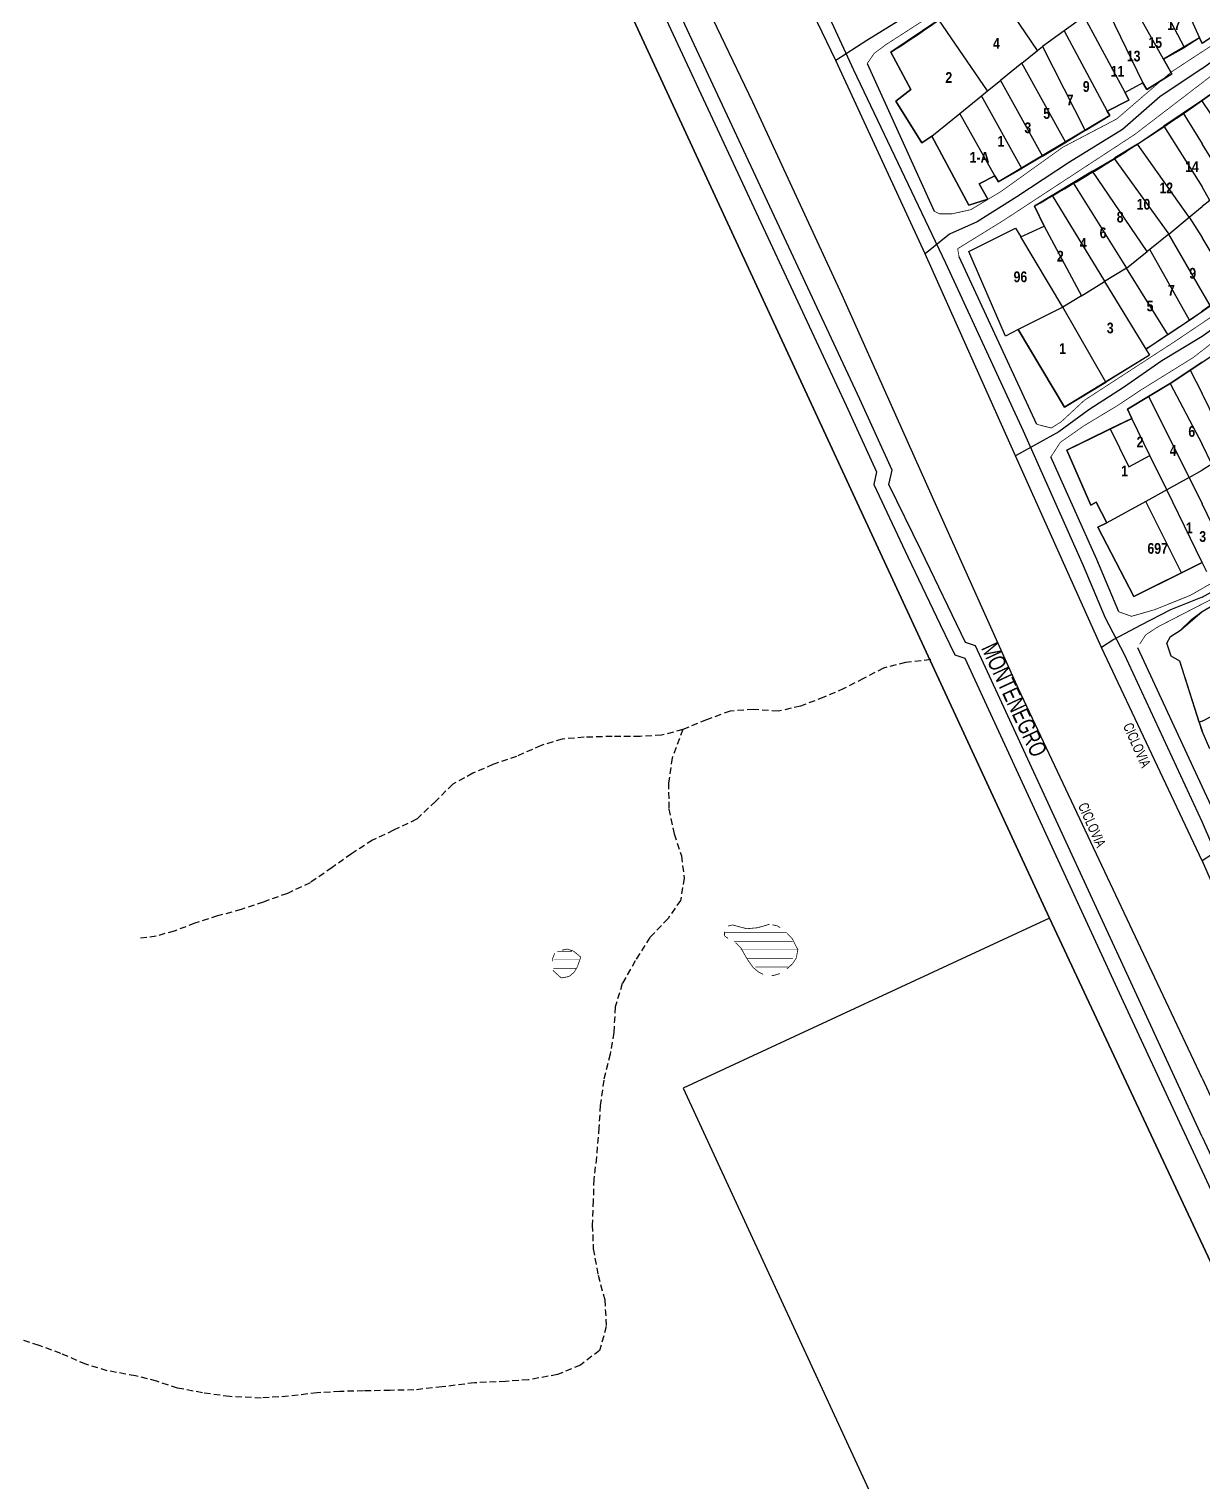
# Model space of a CAD drawing. Extents: x 204256 to 207861, y 4845615 to 4848347.
# Drawn here: x 206681.7 to 206955.6, y 4846949.9 to 4847288.9 of the extents above; entities that cross this region are included whole.
import ezdxf
from ezdxf.enums import TextEntityAlignment as Align

# ---------------------------------------------------------------- set-up
doc = ezdxf.new("R2010")
doc.units = 0
doc.header["$LTSCALE"] = 1.5
doc.header["$MEASUREMENT"] = 0
for name, pattern in [('PHANTOMX2', [5, 2.5, -0.5, 0.5, -0.5, 0.5, -0.5]), ('TRACO_15', [3, 2, -1]), ('TRACO_25', [8, 3, -1, 1, -1, 1, -1])]:
    doc.linetypes.add(name, pattern=pattern)
for name, color, linetype in [('CD-MALHA-LOTES', 40, 'CONTINUOUS'), ('HD-HACH-HIDROG', 160, 'CONTINUOUS'), ('HD-LAGOS-INTER', 170, 'CONTINUOUS'), ('RU-QUADRAS', 210, 'CONTINUOUS'), ('SV-CAMINHO-TRILHA', 20, 'CONTINUOUS'), ('SV-EIXO-ROD-ESTR', 7, 'CONTINUOUS'), ('SV-EIXO-RUA-N-PAV', 6, 'CONTINUOUS'), ('SV-EST-MUNIC-PAV', 20, 'CONTINUOUS'), ('SV-RUA-NAO-PAV-S-GUIA-C-GUIA', 7, 'PHANTOMX2'), ('SV-TXT-MUNIC-PAV', 7, 'CONTINUOUS'), ('Th_NmrPort', 7, 'CONTINUOUS')]:
    doc.layers.add(name, color=color, linetype=linetype)
doc.styles.add('ARIAL', font='ARIAL.TTF')
doc.styles.get("Standard").update_dxf_attribs({"font": 'swisscbo.ttf'})

# ---------------------------------------------------------------- blocks, each defined once
blk = doc.blocks.new('*X5')
at = {"layer": 'HD-HACH-HIDROG', "const_width": 0.13}
for points in [[(206843.913406, 4847078.078774), (206858.478825, 4847078.078919)], [(206846.195968, 4847076.078763), (206859.894308, 4847076.0789)], [(206847.757597, 4847074.078746), (206861.108972, 4847074.07888)], [(206849.10675, 4847072.078726), (206860.020687, 4847072.078836)], [(206851.216436, 4847070.078715), (206858.932402, 4847070.078792)]]:
    blk.add_lwpolyline(points, dxfattribs=at)
blk = doc.blocks.new('*X6')
at = {"layer": 'HD-HACH-HIDROG', "const_width": 0.13}
for points in [[(206805.030503, 4847073.748779), (206808.43205, 4847073.748813)], [(206804.028516, 4847069.748703), (206809.336612, 4847069.748756)], [(206804.169271, 4847071.748738), (206810.240503, 4847071.748798)]]:
    blk.add_lwpolyline(points, dxfattribs=at)

msp = doc.modelspace()

# ---------------------------------------------------------------- linework, layer by layer
at = {"layer": 'CD-MALHA-LOTES', "linetype": 'Continuous'}
for p, q in [((206946.68, 4847304.91), (206954.84, 4847286.9)), ((206951.36, 4847284.65), (206942.29, 4847301.78)), ((206917.03, 4847283.95), (206907.11, 4847298.59)), ((206946.46, 4847281.87), (206937.15, 4847298.5)), ((206932.47, 4847295.13), (206941.63, 4847276.38)), ((206905.37, 4847274.48), (206894.02, 4847291.06)), ((206927.9, 4847291.85), (206923.23, 4847288.51)), ((206937.47, 4847274.13), (206927.9, 4847291.85)), ((206961.93, 4847289.89), (206955.44, 4847285.57)), ((206923.23, 4847288.51), (206918.17, 4847284.89)), ((206923.23, 4847288.51), (206933.32, 4847269.75)), ((206954.84, 4847286.9), (206951.36, 4847284.65)), ((206954.84, 4847286.9), (206955.44, 4847285.57)), ((206913.4, 4847281), (206917.03, 4847283.95)), ((206917.03, 4847283.95), (206918.17, 4847284.89)), ((206918.17, 4847284.89), (206928.16, 4847265.25)), ((206946.46, 4847281.87), (206951.36, 4847284.65)), ((206913.4, 4847281), (206908.4, 4847276.94)), ((206923.64, 4847262.48), (206913.4, 4847281)), ((206905.37, 4847274.48), (206908.4, 4847276.94)), ((206908.4, 4847276.94), (206918.21, 4847259.29)), ((206941.63, 4847276.38), (206937.47, 4847274.13)), ((206898.9, 4847269.22), (206903.97, 4847273.34)), ((206903.97, 4847273.34), (206905.37, 4847274.48)), ((206913.34, 4847256.43), (206903.97, 4847273.34)), ((206892.38, 4847263.92), (206898.9, 4847269.22)), ((206907.04, 4847254.71), (206898.9, 4847269.22)), ((206950.99, 4847269.28), (206946.51, 4847266.25)), ((206955.31, 4847272.2), (206950.99, 4847269.28)), ((206950.99, 4847269.28), (206955.44, 4847262.15)), ((206955.44, 4847272), (206955.31, 4847272.2)), ((206955.44, 4847272), (206966.37, 4847255.85)), ((206940.37, 4847262.1), (206946.51, 4847266.25)), ((206946.51, 4847266.25), (206955.44, 4847252.11)), ((206890.02, 4847262.35), (206892.38, 4847263.92)), ((206892.38, 4847263.92), (206900.97, 4847247.87)), ((206928.16, 4847265.25), (206923.64, 4847262.48)), ((206952.41, 4847245.05), (206940.37, 4847262.1)), ((206961.56, 4847252.2), (206955.44, 4847262.15)), ((206918.21, 4847259.29), (206913.34, 4847256.43)), ((206929.88, 4847255.75), (206934.89, 4847258.75)), ((206934.89, 4847258.75), (206947.64, 4847241.04)), ((206929.88, 4847255.75), (206925.32, 4847253.02)), ((206942.65, 4847237.03), (206929.88, 4847255.75)), ((206925.32, 4847253.02), (206920.42, 4847250.09)), ((206925.32, 4847253.02), (206937.77, 4847233.12)), ((206957.27, 4847248.95), (206955.44, 4847252.11)), ((206920.42, 4847250.09), (206932.64, 4847230.11)), ((206957.27, 4847248.95), (206955.44, 4847247.56)), ((206952.41, 4847245.05), (206955.44, 4847247.56)), ((206901.03, 4847237.06), (206911.92, 4847242.46)), ((206911.92, 4847242.46), (206913.16, 4847240.44)), ((206913.16, 4847240.44), (206918.55, 4847242.91)), ((206918.55, 4847242.91), (206927.31, 4847226.71)), ((206947.64, 4847241.04), (206952.41, 4847245.05)), ((206952.41, 4847245.05), (206955.44, 4847240.33)), ((206922.92, 4847224.03), (206913.16, 4847240.44)), ((206947.64, 4847241.04), (206943.27, 4847237.53)), ((206955.43, 4847227.6), (206947.64, 4847241.04)), ((206962.71, 4847228.27), (206955.44, 4847240.33)), ((206909.56, 4847217.3), (206901.03, 4847237.06)), ((206937.77, 4847233.12), (206942.65, 4847237.03)), ((206943.27, 4847237.53), (206942.65, 4847237.03)), ((206952.51, 4847220.98), (206943.27, 4847237.53)), ((206937.77, 4847233.12), (206932.7, 4847230.01)), ((206947.45, 4847217.64), (206937.77, 4847233.12)), ((206927.31, 4847226.71), (206932.7, 4847230.01)), ((206932.64, 4847230.11), (206932.7, 4847230.01)), ((206932.7, 4847230.01), (206942.3, 4847214.26)), ((206927.31, 4847226.71), (206922.92, 4847224.03)), ((206957.31, 4847224.44), (206955.43, 4847227.6)), ((206922.92, 4847224.03), (206912.54, 4847218.86)), ((206932.95, 4847206.55), (206922.92, 4847224.03)), ((206952.51, 4847220.98), (206955.33, 4847222.98)), ((206957.31, 4847224.44), (206955.33, 4847222.98)), ((206912.54, 4847218.86), (206909.56, 4847217.3)), ((206912.54, 4847218.86), (206923.32, 4847200.68)), ((206947.45, 4847217.64), (206952.51, 4847220.98)), ((206942.3, 4847214.26), (206947.45, 4847217.64)), ((206943.2, 4847212.8), (206932.95, 4847206.55)), ((206942.3, 4847214.26), (206943.2, 4847212.8)), ((206955.44, 4847211.24), (206952.65, 4847209.35)), ((206955.44, 4847211.24), (206958.7, 4847213.41)), ((206952.65, 4847209.35), (206948.02, 4847206.26)), ((206952.65, 4847209.35), (206955.44, 4847203.91)), ((206923.32, 4847200.68), (206932.95, 4847206.55)), ((206948.02, 4847206.26), (206942.91, 4847203.17)), ((206948.02, 4847206.26), (206955.44, 4847192.1)), ((206942.91, 4847203.17), (206938.03, 4847200.21)), ((206942.91, 4847203.17), (206952.44, 4847184.27)), ((206962.15, 4847190.2), (206955.44, 4847203.91)), ((206939.04, 4847198.08), (206934.01, 4847195.62)), ((206938.03, 4847200.21), (206939.04, 4847198.08)), ((206943.27, 4847189.4), (206939.04, 4847198.08)), ((206934.01, 4847195.62), (206923.88, 4847190.66)), ((206934.01, 4847195.62), (206938.37, 4847186.76)), ((206957.73, 4847187.42), (206955.44, 4847192.1)), ((206923.88, 4847190.66), (206929.5, 4847177.87)), ((206938.37, 4847186.76), (206943.27, 4847189.4)), ((206947.18, 4847181.38), (206943.27, 4847189.4)), ((206952.44, 4847184.27), (206947.18, 4847181.38)), ((206952.44, 4847184.27), (206955.44, 4847185.97)), ((206952.44, 4847184.27), (206955.43, 4847178.16)), ((206957.73, 4847187.42), (206955.44, 4847185.97)), ((206947.18, 4847181.38), (206942.33, 4847178.72)), ((206955.42, 4847164.45), (206947.18, 4847181.38)), ((206929.5, 4847177.87), (206930.73, 4847178.54)), ((206930.73, 4847178.54), (206933.2, 4847173.71)), ((206942.33, 4847178.72), (206933.2, 4847173.71)), ((206950.65, 4847162.08), (206942.33, 4847178.72)), ((206960.18, 4847168.31), (206955.43, 4847178.16)), ((206950.65, 4847162.08), (206955.42, 4847164.45)), ((206956.55, 4847162.24), (206955.42, 4847164.45)), ((206939.49, 4847156.54), (206950.65, 4847162.08)), ((206955.44, 4847153.01), (206960.53, 4847155.97)), ((206950.39, 4847148.66), (206952.97, 4847151.13)), ((206952.97, 4847151.13), (206955.44, 4847153.01)), ((206947.24, 4847145.63), (206948.03, 4847147.2)), ((206948.03, 4847147.2), (206950.39, 4847148.66)), ((206948.25, 4847142.6), (206947.24, 4847145.63)), ((206950.24, 4847141.43), (206948.25, 4847142.6)), ((206954.78, 4847127.16), (206950.24, 4847141.43)), ((206955.44, 4847127.44), (206970.1, 4847135.02)), ((206955.44, 4847127.44), (206954.78, 4847127.16)), ((206954.78, 4847127.16), (206955.44, 4847125.09)), ((206957.24, 4847120.97), (206955.44, 4847125.09))]:
    msp.add_line(p, q, dxfattribs=at)
at = {"layer": 'CD-MALHA-LOTES'}
for points in [[(206919.83, 4847081.46), (206776.95, 4847390.13), (206756.72, 4847431.73), (206747.34, 4847452.1), (206724.99, 4847499.17), (206700.49, 4847552.48)], [(206919.83, 4847081.46), (206834.36, 4847041.76), (206882.95, 4846936.64)], [(206882.95, 4846936.64), (206986.84, 4846938.37), (206919.83, 4847081.46)]]:
    msp.add_lwpolyline(points, dxfattribs=at)
at = {"layer": 'CD-MALHA-LOTES', "linetype": 'Continuous'}
for points in [[(206894.02, 4847291.06), (206882.83, 4847283.56), (206887.44, 4847274.8), (206883.96, 4847272.11), (206890.02, 4847262.35)], [(206941.63, 4847276.38), (206942.52, 4847274.8), (206948.36, 4847278.51), (206946.46, 4847281.87)], [(206960.22, 4847275.7), (206960.06, 4847275.56), (206955.31, 4847272.2)], [(206933.32, 4847269.75), (206938.37, 4847272.33), (206937.47, 4847274.13)], [(206928.16, 4847265.25), (206933.88, 4847268.74), (206933.32, 4847269.75)], [(206918.21, 4847259.29), (206923.43, 4847262.35), (206923.64, 4847262.48)], [(206940.37, 4847262.1), (206935.06, 4847258.85), (206934.89, 4847258.75)], [(206907.04, 4847254.71), (206907.93, 4847253.26), (206913.34, 4847256.43)], [(206900.97, 4847247.87), (206905.46, 4847249.21), (206903.44, 4847252.81), (206907.04, 4847254.71)], [(206920.42, 4847250.09), (206916.3, 4847247.62), (206918.55, 4847242.91)], [(206933.2, 4847173.71), (206931.07, 4847172.7), (206939.49, 4847156.54)]]:
    msp.add_lwpolyline(points, dxfattribs=at)
at = {"layer": 'HD-LAGOS-INTER', "const_width": 0.18}
for points in [[(206845.93, 4847079.88), (206844.8, 4847079.61)], [(206846.74, 4847079.65), (206845.93, 4847079.88)], [(206847.56, 4847079.43), (206846.74, 4847079.65)], [(206847.7, 4847079.39), (206847.56, 4847079.43)], [(206849.23, 4847079), (206847.7, 4847079.39)], [(206849.65, 4847079.04), (206849.23, 4847079)], [(206851.8, 4847079.24), (206849.65, 4847079.04)], [(206852.61, 4847079.48), (206851.8, 4847079.24)], [(206854.52, 4847080.05), (206852.61, 4847079.48)], [(206856.35, 4847079.66), (206855.18, 4847079.91)], [(206857.03, 4847079.23), (206856.35, 4847079.66)], [(206843.98, 4847078.29), (206844.02, 4847077.3)], [(206844.02, 4847077.3), (206844.02, 4847077.29)], [(206844.02, 4847077.29), (206844.85, 4847076.75)], [(206846.56, 4847075.71), (206846.72, 4847075.62)], [(206846.72, 4847075.62), (206847.3, 4847075.05)], [(206859.76, 4847076.74), (206858.56, 4847077.97)], [(206859.89, 4847076.49), (206859.76, 4847076.74)], [(206861.12, 4847074.1), (206859.89, 4847076.49)], [(206803.8, 4847071.8), (206804.37, 4847073.28)], [(206806.09, 4847073.99), (206807.06, 4847074.21)], [(206807.06, 4847074.21), (206807.29, 4847074.26)], [(206807.29, 4847074.26), (206808.02, 4847074.02)], [(206808.02, 4847074.02), (206808.75, 4847073.79)], [(206808.75, 4847073.79), (206809.7, 4847073)], [(206809.7, 4847073), (206810.46, 4847072.38)], [(206810.46, 4847072.38), (206809.81, 4847070.49)], [(206810.46, 4847072.38), (206810.46, 4847072.38)], [(206847.3, 4847075.05), (206847.83, 4847074.53)], [(206847.83, 4847074.53), (206848.93, 4847072.55)], [(206848.93, 4847072.55), (206849.27, 4847071.93)], [(206860.56, 4847071.88), (206860.75, 4847072.19)], [(206860.75, 4847072.19), (206861.06, 4847073.79)], [(206861.06, 4847073.79), (206861.12, 4847074.1)], [(206803.84, 4847071.39), (206803.8, 4847071.8)], [(206804.05, 4847069.18), (206804.03, 4847069.4)], [(206804.63, 4847068.66), (206804.05, 4847069.18)], [(206808.88, 4847068.8), (206808.06, 4847068.13)], [(206809.37, 4847069.6), (206808.88, 4847068.8)], [(206809.68, 4847070.12), (206809.37, 4847069.6)], [(206809.81, 4847070.49), (206809.68, 4847070.12)], [(206849.27, 4847071.93), (206850.6, 4847070.07)], [(206850.6, 4847070.07), (206850.67, 4847069.97)], [(206850.67, 4847069.97), (206851.34, 4847069.4)], [(206851.34, 4847069.4), (206851.87, 4847068.95)], [(206851.87, 4847068.95), (206853.03, 4847068.36)], [(206858.59, 4847069.64), (206859.33, 4847070.32)], [(206859.33, 4847070.32), (206859.89, 4847070.85)], [(206859.89, 4847070.85), (206860.56, 4847071.88)], [(206805.91, 4847067.51), (206804.63, 4847068.66)], [(206806.19, 4847067.56), (206805.91, 4847067.51)], [(206807.71, 4847067.84), (206806.19, 4847067.56)], [(206808.06, 4847068.13), (206807.71, 4847067.84)], [(206855, 4847068.11), (206855.39, 4847068.08)], [(206855.39, 4847068.08), (206855.98, 4847068.25)], [(206855.98, 4847068.25), (206856.85, 4847068.51)], [(206856.85, 4847068.51), (206856.93, 4847068.56)]]:
    msp.add_lwpolyline(points, dxfattribs=at)
at = {"layer": 'RU-QUADRAS', "color": 6, "linetype": 'Continuous'}
for points in [[(206052.37, 4847442.54), (206129.62, 4847492.8), (206147.88, 4847503.37), (206168.42, 4847512.91), (206171.78, 4847513.54), (206193.99, 4847521.84), (206213.91, 4847527.65), (206214.83, 4847529.39), (206245.12, 4847536.24), (206262.34, 4847539.14), (206265.46, 4847540.8), (206301.35, 4847546.81), (206443.02, 4847573), (206510.64, 4847589.22), (206550.07, 4847605.81), (206652.06, 4847657.72), (206724.99, 4847499.17), (206756.72, 4847431.73), (206776.95, 4847390.13), (206919.83, 4847081.46), (206986.84, 4846938.37)], [(206956.55, 4847162.24), (206955.42, 4847164.45), (206939.49, 4847156.54), (206931.07, 4847172.7), (206933.2, 4847173.71), (206930.73, 4847178.54), (206929.5, 4847177.87), (206923.88, 4847190.66), (206939.04, 4847198.08), (206938.03, 4847200.21), (206948.59, 4847206.61), (206978.24, 4847226.43)], [(206957.24, 4847120.97), (206955.44, 4847125.09), (206950.24, 4847141.43), (206948.25, 4847142.6), (206947.24, 4847145.63), (206948.03, 4847147.2), (206950.39, 4847148.66), (206955.44, 4847153.01), (206960.53, 4847155.97)]]:
    msp.add_lwpolyline(points, dxfattribs=at)
for points in [[(206972.42, 4847296.87), (206955.44, 4847285.57), (206954.84, 4847286.9), (206946.46, 4847281.87), (206948.36, 4847278.51), (206942.52, 4847274.8), (206941.63, 4847276.38), (206937.47, 4847274.13), (206938.37, 4847272.33), (206933.32, 4847269.75), (206933.88, 4847268.74), (206907.93, 4847253.26), (206907.04, 4847254.71), (206903.44, 4847252.81), (206905.46, 4847249.21), (206900.97, 4847247.87), (206892.38, 4847263.92), (206890.02, 4847262.35), (206883.96, 4847272.11), (206887.44, 4847274.8), (206882.83, 4847283.56, 0.023117), (206903.61, 4847298.16)], [(207051.12, 4847293.43, -0.051827), (207042.3, 4847285.14), (207042.89, 4847284.28), (207016.71, 4847266.11), (207015.72, 4847267.52), (207000.93, 4847257.87), (207001.92, 4847256.37), (206966.73, 4847232.56), (206967.31, 4847231.56, -0.019267), (206942.3, 4847214.26), (206943.2, 4847212.8), (206923.32, 4847200.68), (206912.54, 4847218.86), (206909.56, 4847217.3), (206901.03, 4847237.06), (206911.92, 4847242.46), (206913.16, 4847240.44), (206918.55, 4847242.91), (206916.3, 4847247.62, 0.029034), (206960.06, 4847275.56), (206969.08, 4847283.39, 0.02956), (206989.57, 4847297.1)]]:
    msp.add_lwpolyline(points, format="xyb", dxfattribs=at)
at = {"layer": 'SV-CAMINHO-TRILHA', "linetype": 'TRACO_15', "ltscale": 0.5}
for points in [[(206892.11, 4847141.79), (206886.22, 4847141.14), (206881.09, 4847139.79), (206876.41, 4847137.39), (206871.88, 4847135.05), (206867.15, 4847133), (206861.72, 4847130.95), (206856.53, 4847129.75), (206850.78, 4847130.14), (206845.29, 4847129.79), (206839.81, 4847127.74), (206834.28, 4847125.48), (206829.3, 4847124.14), (206824.3, 4847123.89), (206817.8, 4847123.88), (206811.26, 4847123.67), (206806.16, 4847123.27), (206801.23, 4847121.77), (206795.5, 4847119.22), (206789.97, 4847117.31), (206785.29, 4847115.27), (206780.62, 4847112.72), (206776.55, 4847108.72), (206772.14, 4847104.53), (206766.77, 4847101.97), (206761.89, 4847099.68), (206756.97, 4847096.48), (206752.45, 4847093.28), (206747.33, 4847089.73), (206742.01, 4847087.22), (206736.38, 4847085.22), (206731.24, 4847083.47), (206725.71, 4847082.01), (206720.43, 4847080.26), (206715.6, 4847078.46), (206711.41, 4847077.28), (206707.76, 4847076.76)], [(206834.28, 4847125.48), (206831.79, 4847118.85), (206830.94, 4847113.08), (206831, 4847106.93), (206832.25, 4847101.13), (206833.94, 4847095.99), (206834.59, 4847090.83), (206833.73, 4847085.62), (206830.82, 4847081.39), (206826.61, 4847076.99), (206823.16, 4847071.5), (206820.16, 4847066.21), (206818.51, 4847060.79), (206818.16, 4847054.78), (206817.31, 4847049.71), (206815.81, 4847043.64), (206815.01, 4847037.82), (206814.71, 4847032.61), (206814.12, 4847025.7), (206813.51, 4847020.58), (206813.36, 4847015.57), (206813.16, 4847009.86), (206813.36, 4847004.31), (206814.51, 4846998.16), (206816.06, 4846992.41), (206816.42, 4846986.16), (206814.87, 4846980.58), (206810.4, 4846977.19), (206805.07, 4846974.98), (206798.23, 4846973.72), (206792.94, 4846973.37), (206785.64, 4846973.05), (206778.11, 4846972.08), (206771.52, 4846971.37), (206766.02, 4846971.27), (206759.77, 4846971.16), (206754.28, 4846971.01), (206748.98, 4846970.71), (206742.24, 4846969.9), (206735.9, 4846969.49), (206728.55, 4846969.82), (206722.24, 4846970.71), (206716.38, 4846971.81), (206711.52, 4846973.42), (206706.56, 4846974.67), (206699.96, 4846975.86), (206694.99, 4846977.37), (206689.17, 4846979.87), (206684.06, 4846981.78), (206678.2, 4846983.62)]]:
    msp.add_lwpolyline(points, dxfattribs=at)
at = {"layer": 'SV-EIXO-ROD-ESTR'}
for points in [[(206955.45, 4847044.14), (206912.57, 4847135), (206892.56, 4847179.7), (206871.46, 4847226.83), (206850.59, 4847271.91), (206828.41, 4847318.14), (206805.33, 4847366.9), (206796.05, 4847388.46), (206779.48, 4847424.37), (206734.88, 4847516.85), (206724.7, 4847538.42), (206722.11, 4847543.93), (206717.1, 4847554.54), (206692.21, 4847608.24), (206663.82, 4847672.27), (206641.88, 4847723.83), (206636.48, 4847735.08), (206604.72, 4847798.86), (206580.23, 4847859.71), (206570.53, 4847881.86), (206554.61, 4847918.99), (206536.79, 4847960.23)], [(206955.45, 4847094.82), (206931.93, 4847144.66), (206911.92, 4847189.36), (206890.82, 4847236.49), (206869.95, 4847281.57), (206846.57, 4847330.22), (206824.69, 4847376.56), (206815.41, 4847398.12), (206794.45, 4847443.53), (206754.24, 4847526.51), (206744.06, 4847548.09), (206741.47, 4847553.59), (206736.46, 4847564.2), (206711.57, 4847617.91), (206683.18, 4847681.93), (206661.24, 4847733.49), (206655.84, 4847744.75), (206624.08, 4847808.52), (206596.44, 4847866.23), (206583.99, 4847891.27), (206566.19, 4847926.22), (206550.12, 4847960.23)], [(206955.45, 4847094.82), (206973.92, 4847052.6), (206993.44, 4847007.96), (206997.82, 4846997.95), (207012.04, 4846960.64), (207020.05, 4846942.74), (207044.46, 4846888.23), (207084.6, 4846808.4)], [(206955.45, 4847044.14), (206992.93, 4846963.3), (207031.58, 4846882.46), (207069.05, 4846808.4)]]:
    msp.add_lwpolyline(points, dxfattribs=at)
at = {"layer": 'SV-EIXO-RUA-N-PAV'}
for points in [[(206955.45, 4847279.71), (206995.65, 4847309.27), (207028.09, 4847331.26), (207055.3, 4847351.62), (207089.54, 4847376.67), (207128.74, 4847404.87), (207201.19, 4847460.92), (207238.4, 4847489.66), (207241.6, 4847492.19), (207248.67, 4847497.41), (207286.88, 4847520.12), (207337.43, 4847552.83), (207365.03, 4847570.44), (207368.78, 4847572.83), (207411.58, 4847602.66)], [(207435.19, 4847572.2), (207436.63, 4847567.25), (207435.01, 4847562.2), (207418.07, 4847550.49), (207397.35, 4847532.82), (207372.66, 4847516.61), (207359.5, 4847508.68), (207352.65, 4847503.81), (207308.59, 4847476.87), (207273.99, 4847453.8), (207270.77, 4847451.39), (207269.01, 4847449.99), (207253.45, 4847438.84), (207133.15, 4847343.96), (207107.29, 4847324.05), (207063.5, 4847296.29), (207060.23, 4847293.5), (207051.25, 4847285.84), (206955.45, 4847217.19)], [(206955.45, 4847156.34), (206967.9, 4847163.3), (206992.41, 4847179.7), (207014.39, 4847194.29), (207051.88, 4847222.05), (207084.08, 4847248.42), (207091.71, 4847254.66), (207141.17, 4847289.9), (207173.07, 4847314.59), (207213.89, 4847347.11), (207244.71, 4847369.46), (207273.81, 4847394.6), (207288.41, 4847405.95), (207294.01, 4847409.37), (207303.73, 4847415.51), (207372.21, 4847460.92), (207413.93, 4847482.82), (207427.91, 4847489.82), (207432.63, 4847490.56)], [(207468.53, 4847468.17), (207455.92, 4847457.81), (207431.25, 4847440.8), (207402.93, 4847421.27), (207378.83, 4847407.44), (207367.48, 4847398.43), (207345, 4847383.16), (207333.01, 4847373.07), (207327.51, 4847367.75), (207310.12, 4847356.76), (207267.73, 4847325.98), (207224.16, 4847292.42), (207189.07, 4847266.87), (207174.65, 4847254.98), (207129.91, 4847221.87), (207108.51, 4847206.5), (207105.76, 4847203.51), (207099.14, 4847196.32), (207054.22, 4847162.76), (207017.05, 4847135.5), (206995.34, 4847120.63), (206955.45, 4847094.82)], [(206955.45, 4847341.36), (206945.7, 4847335.05), (206934.7, 4847326.31), (206923.71, 4847317.28), (206907.08, 4847305.72), (206891.85, 4847295.29), (206877.19, 4847286.27), (206869.95, 4847281.57)], [(206955.45, 4847279.71), (206945.6, 4847273.14), (206936.85, 4847265.51), (206924.51, 4847257.88), (206912.17, 4847249.8), (206902.97, 4847243.97), (206896.51, 4847241.05), (206890.82, 4847236.49)], [(206955.45, 4847217.19), (206946.05, 4847211.55), (206937.07, 4847205.26), (206929, 4847200.1), (206922.04, 4847194.94), (206911.92, 4847189.36)], [(206955.45, 4847156.34), (206948.07, 4847153.43), (206941.11, 4847149.84), (206934.83, 4847146.47), (206931.93, 4847144.66)]]:
    msp.add_lwpolyline(points, dxfattribs=at)
at = {"layer": 'SV-EST-MUNIC-PAV'}
for points in [[(206757.04, 4847527.25), (206789.19, 4847461.49), (206819.72, 4847396.36), (206831, 4847371.87), (206852.6, 4847326.07), (206863.78, 4847301.93), (206874.12, 4847279.45), (206895.55, 4847234.35), (206913.72, 4847195.21), (206927.66, 4847163.74), (206932.81, 4847151.58), (206937.26, 4847143.05), (206955.45, 4847103.85)], [(206793.73, 4847370.55), (206824.46, 4847303.99), (206827.17, 4847298.12), (206872.4, 4847201.07), (206879.46, 4847185.59), (206878.81, 4847182.67), (206886.74, 4847165.74), (206894.34, 4847149.98), (206897.73, 4847142.94), (206900.04, 4847142.17), (206937.04, 4847062.05), (206955.45, 4847022.41)], [(206955.45, 4847030.46), (206940.22, 4847063.52), (206902.58, 4847145.02), (206900.24, 4847145.79), (206889.91, 4847167.24), (206882.35, 4847182.65), (206883.13, 4847185.97), (206875.58, 4847202.54), (206830.35, 4847299.6), (206824.73, 4847311.76), (206800.67, 4847363.88), (206797.92, 4847369.89)], [(206877.31, 4847280.9), (206892.9, 4847246.44)], [(206916.89, 4847196.69), (206898.73, 4847235.82)], [(206936.03, 4847152.94), (206930.87, 4847165.14), (206920.16, 4847189.09)], [(206955.45, 4847112.19), (206940.44, 4847144.53)], [(206959.24, 4847104.02), (206955.45, 4847112.19)], [(206955.45, 4847103.85), (206959.78, 4847093.78), (206978.89, 4847048.78), (206991.32, 4847019.51), (206997.89, 4847004.76), (207008, 4846982.07), (207027.6, 4846939.01), (207055.82, 4846877.14), (207078.38, 4846831.96), (207090.79, 4846808.4)], [(206955.45, 4847030.46), (206986.95, 4846962.85), (206997.27, 4846944.44), (207025.8, 4846883.94), (207047.05, 4846841.17), (207064.49, 4846808.4)], [(206955.45, 4847022.41), (206983.83, 4846961.26), (206994.15, 4846942.84), (207022.65, 4846882.41), (207043.94, 4846839.57), (207060.53, 4846808.4)]]:
    msp.add_lwpolyline(points, dxfattribs=at)
at = {"layer": 'SV-RUA-NAO-PAV-S-GUIA-C-GUIA', "linetype": 'TRACO_25', "const_width": 0.18, "flags": 128}
for points in [[(206955.45, 4847338.07), (206955.78, 4847338.3), (206964.04, 4847344.29), (206975.99, 4847354.2), (206987.87, 4847362.24), (206999.45, 4847369.19), (207016.47, 4847381.41), (207030.85, 4847391.14), (207044.97, 4847401.3), (207055.03, 4847409.29), (207066.39, 4847417.25), (207076.12, 4847423.4), (207085.78, 4847430.99), (207095.78, 4847439.18), (207105.49, 4847446.95), (207115.02, 4847454.26), (207126.43, 4847462.18), (207135.48, 4847469.2), (207145.01, 4847476.62), (207152.78, 4847482.37), (207162.41, 4847490.53), (207171.99, 4847497.48), (207181.67, 4847505.09), (207188.63, 4847511.39), (207196.44, 4847516.67), (207204.85, 4847522.79), (207211.77, 4847527.64), (207214.21, 4847529.04), (207216.91, 4847528.6), (207224.14, 4847517.57), (207232.73, 4847503.92), (207237.92, 4847494.96), (207238.23, 4847492.54), (207236.21, 4847490.13), (207228.64, 4847484.26), (207207.36, 4847467.7), (207185.82, 4847451.6), (207162.72, 4847432.71), (207137.07, 4847414.24), (207110.62, 4847393.73), (207093.37, 4847381.88), (207074.53, 4847368.11), (207059.56, 4847356.91), (207045.95, 4847348.25), (207026.04, 4847332.12), (207004.58, 4847318.41), (206990.7, 4847309.47), (206983.04, 4847302.92), (206982.96, 4847302.87), (206971.91, 4847295.28), (206960.03, 4847286.64), (206955.45, 4847283.64)], [(206955.45, 4847276.39), (206957, 4847277.58), (206973.89, 4847290.33), (206991.3, 4847302.85), (206995.13, 4847305.61), (207021.14, 4847324.43), (207041.38, 4847338.07), (207058.04, 4847351.09), (207074.54, 4847362.16), (207088.07, 4847372.97), (207098.52, 4847380.58), (207111.77, 4847389.77), (207124, 4847398.21), (207138.33, 4847408.83), (207149.95, 4847418.47), (207161.81, 4847427.15), (207175.36, 4847438.03), (207188.68, 4847448.44), (207203.63, 4847460.29), (207212.01, 4847467.28), (207226.68, 4847477.81), (207235.29, 4847485.18), (207239.01, 4847487.57), (207241.31, 4847487.54), (207243.39, 4847485.1), (207256.92, 4847466.61), (207264.21, 4847454.77), (207264.38, 4847451.64), (207261.01, 4847447.89), (207248.75, 4847438.28), (207229.54, 4847423.22), (207212.27, 4847409.6), (207191.19, 4847392.63), (207172.25, 4847377.52), (207154.41, 4847364.9), (207132.68, 4847347.13), (207112.34, 4847331.32), (207095.17, 4847319.85), (207073.75, 4847305.81), (207069.16, 4847302.7), (207057.78, 4847295), (207045.38, 4847285.56), (207013.5, 4847261.35), (206993.29, 4847246.58), (206971.36, 4847231.05), (206955.45, 4847220.32)], [(206877.31, 4847280.9), (206878.92, 4847283.25), (206881.7, 4847285.32), (206893.22, 4847292.74), (206902.68, 4847298.83), (206907.66, 4847303.01), (206925.69, 4847316.39), (206942.98, 4847329.53), (206955.45, 4847338.07)], [(206955.45, 4847158.37), (206959.56, 4847160.74), (206963.65, 4847162.91), (206974.84, 4847170.13), (206986.63, 4847178.11), (207000.94, 4847188.07), (207013, 4847195.78), (207020.45, 4847201.07), (207028.84, 4847207.33), (207039.7, 4847215.39), (207048.77, 4847222.75), (207058.56, 4847229.96), (207073.92, 4847242.11), (207079.09, 4847246.93), (207081.34, 4847249.32), (207079.69, 4847254.25), (207074.35, 4847266.2), (207069.61, 4847275.04), (207062.52, 4847287.44), (207060.97, 4847288.23), (207058.28, 4847286.66), (207042.09, 4847276.28), (207025.51, 4847264.13), (207006.2, 4847249.36), (206989.49, 4847238.35), (206973.96, 4847226.8), (206963.15, 4847219.88), (206955.45, 4847213.9)], [(206955.45, 4847283.64), (206948.23, 4847278.91), (206935.54, 4847267.97), (206922.95, 4847261.37), (206908.37, 4847250.93), (206901.46, 4847246.78), (206897.1, 4847245.82), (206894.13, 4847245.82), (206892.9, 4847246.44)], [(206955.45, 4847276.39), (206939.69, 4847264.32), (206909.07, 4847244.26), (206898.4, 4847237.67), (206898.73, 4847235.82)], [(206955.45, 4847154.76), (206965.95, 4847160.18), (206978.64, 4847167.86), (206993.3, 4847178.29), (207003.24, 4847184.24), (207013.4, 4847191.15), (207024.07, 4847198.63), (207032.98, 4847205.6), (207042.8, 4847213.03), (207052.66, 4847220.29), (207060.26, 4847225.88), (207066.03, 4847230.87), (207073.69, 4847236.71), (207079.16, 4847241.22), (207082.44, 4847242.77), (207085.21, 4847241.9), (207087.13, 4847239.14), (207101.35, 4847210.11), (207104.05, 4847205.58), (207103.82, 4847203.94), (207099.83, 4847200.67), (207083.02, 4847187.42), (207070.53, 4847177.04), (207050.63, 4847163.02), (207033.24, 4847149.87), (207016.58, 4847137.89), (207006.42, 4847130.76), (206993.53, 4847121.67), (206982.27, 4847114.33), (206972.13, 4847109.42), (206965.16, 4847104.6), (206962.01, 4847103.8), (206959.24, 4847104.02)], [(206916.89, 4847196.69), (206920.26, 4847195.84), (206922.56, 4847197.29), (206927.93, 4847202.28), (206949.36, 4847216.21), (206955.45, 4847220.32)], [(206955.45, 4847213.9), (206953.35, 4847212.27), (206941.29, 4847204.79), (206935.77, 4847201.12), (206927.78, 4847196.3), (206922.34, 4847192.48), (206920.16, 4847189.09)], [(206936.03, 4847152.94), (206938.95, 4847151.9), (206944.37, 4847153.45), (206952.71, 4847156.8), (206955.45, 4847158.37)], [(206940.87, 4847145.4), (206942.27, 4847147.57), (206945.22, 4847149.49), (206955.45, 4847154.76)]]:
    msp.add_lwpolyline(points, dxfattribs=at)

# ---------------------------------------------------------------- block references
at = {"layer": 'HD-LAGOS-INTER'}
for name in ['*X5', '*X6']:
    msp.add_blockref(name, (0, 0), dxfattribs=at)

# ---------------------------------------------------------------- texts
at = {"layer": 'SV-TXT-MUNIC-PAV', "style": 'ARIAL', "width": 0.7}
for s, height, rotation, p in [('MONTENEGRO', 4, 295, (206903.8, 4847144.49)), ('CICLOVIA', 2.4, 294, (206936.92, 4847126.35)), ('CICLOVIA', 2.4, 294, (206926.43, 4847107.73))]:
    msp.add_text(s, height=height, rotation=rotation, dxfattribs=at).set_placement(p)
at = {"layer": 'Th_NmrPort', "color": 1}
for s, p in [('17', (206947.3, 4847289.97)), ('4', (206906.65, 4847285.58)), ('15', (206942.9, 4847285.78)), ('13', (206937.87, 4847282.64)), ('11', (206934.1, 4847279.09)), ('2', (206895.54, 4847277.62)), ('9', (206927.6, 4847275.53)), ('7', (206923.83, 4847272.39)), ('5', (206918.38, 4847269.24)), ('3', (206913.98, 4847265.9)), ('1', (206907.69, 4847262.75)), ('1-A', (206901.2, 4847258.99)), ('14', (206951.46, 4847256.83)), ('12', (206945.48, 4847251.85)), ('10', (206940.17, 4847248.04)), ('8', (206935.52, 4847245.05)), ('6', (206931.53, 4847241.4)), ('4', (206926.89, 4847238.91)), ('2', (206921.57, 4847235.93)), ('96', (206911.45, 4847231.12)), ('9', (206952.45, 4847231.95)), ('7', (206947.47, 4847227.97)), ('5', (206942.49, 4847224.32)), ('3', (206933.2, 4847219.18)), ('1', (206922.07, 4847214.36)), ('6', (206952.23, 4847195.03)), ('2', (206940.16, 4847192.57)), ('4', (206947.88, 4847190.59)), ('1', (206936.54, 4847185.82)), ('1', (206951.65, 4847172.55)), ('3', (206954.78, 4847170.53)), ('697', (206942.68, 4847167.74))]:
    msp.add_text(s, height=2.5, dxfattribs=at).set_placement(p, align=Align.MIDDLE_LEFT)

doc.saveas('drawing.dxf')
